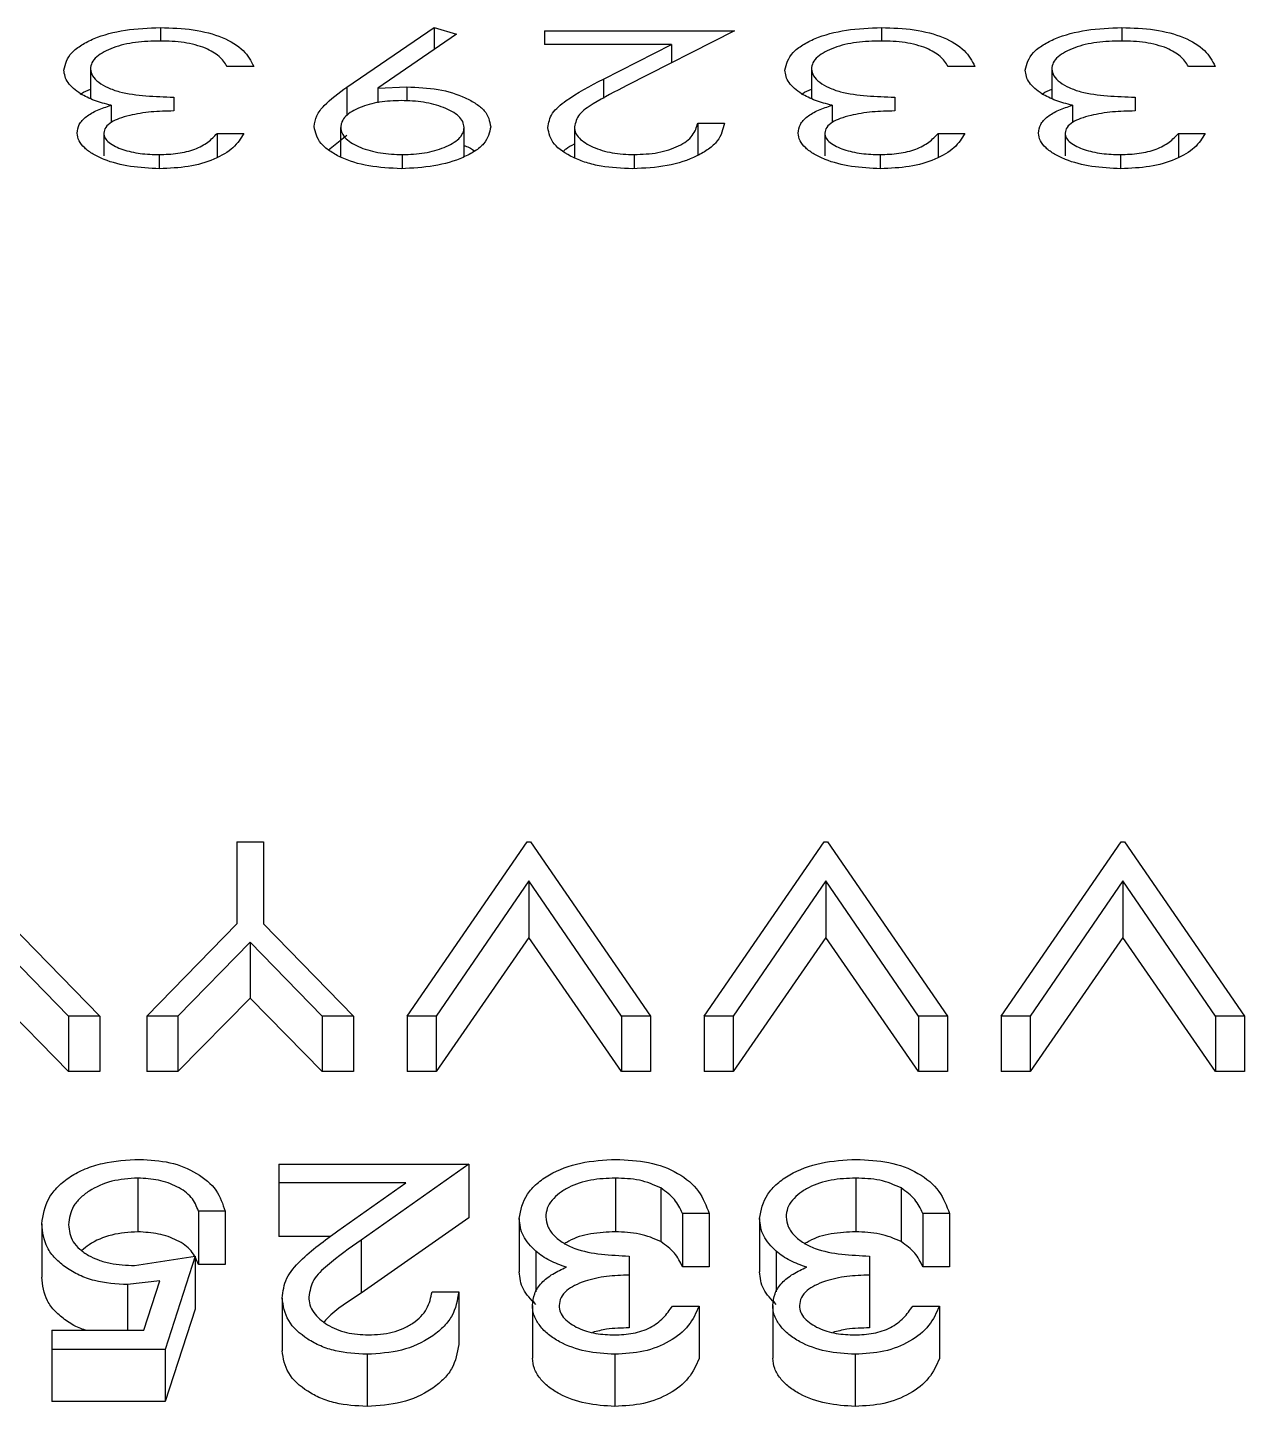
# Model space of a CAD drawing. Header units: millimetres. Extents: x -69706 to 52883, y -6882 to 68885.
# Drawn here: x 6819.4 to 6868.9, y 64374.3 to 64430.4 of the extents above; entities that cross this region are included whole.
import ezdxf

# ---------------------------------------------------------------- set-up
doc = ezdxf.new("R2010")
doc.units = ezdxf.units.MM
doc.layers.add('B2F-H-EQ-P-T20001$0$M-HVAC-EQPM', color=134, linetype='Continuous')

# ---------------------------------------------------------------- blocks, each defined once
blk = doc.blocks.new('B2F-H-EQ-P-T20001$0$CH-B2C-05、09-1000RT_20201019')
at = {"color": 0, "linetype": 'Continuous', "lineweight": 25}
for p, q in [((2910.192, 2989.165), (2910.192, 2988.611)), ((2917.776, 2986.744), (2921.33, 2989.165)), ((2922.245, 2988.894), (2919.036, 2986.704)), ((2921.33, 2989.165), (2922.245, 2988.894)), ((2921.33, 2989.165), (2921.33, 2988.269)), ((2925.821, 2989.028), (2933.555, 2989.028)), ((2925.821, 2989.028), (2925.821, 2988.481)), ((2933.555, 2989.028), (2929.177, 2986.803)), ((2939.541, 2989.165), (2939.541, 2988.611)), ((2949.324, 2989.165), (2949.324, 2988.611)), ((2930.992, 2988.481), (2925.821, 2988.481)), ((2928.221, 2987.071), (2930.992, 2988.481)), ((2930.992, 2988.481), (2930.992, 2987.725)), ((2913.989, 2987.586), (2912.903, 2987.586)), ((2943.338, 2987.586), (2942.252, 2987.586)), ((2953.121, 2987.586), (2952.035, 2987.586)), ((2917.776, 2986.744), (2917.776, 2985.584)), ((2919.036, 2986.704), (2920.225, 2986.753)), ((2919.036, 2986.704), (2919.036, 2986.107)), ((2920.225, 2986.753), (2920.225, 2986.176)), ((2928.221, 2987.071), (2928.221, 2986.285)), ((2908.182, 2986.004), (2908.182, 2985.298)), ((2910.732, 2986.333), (2910.732, 2985.772)), ((2937.531, 2986.004), (2937.531, 2985.298)), ((2940.081, 2986.333), (2940.081, 2985.772)), ((2947.314, 2986.004), (2947.314, 2985.298)), ((2949.864, 2986.333), (2949.864, 2985.772)), ((2907.883, 2984.869), (2907.883, 2983.94)), ((2912.496, 2984.852), (2913.582, 2984.852)), ((2912.496, 2984.852), (2912.496, 2983.887)), ((2922.551, 2983.905), (2922.551, 2985.1)), ((2927.042, 2985.123), (2927.042, 2983.86)), ((2932.062, 2985.277), (2933.148, 2985.277)), ((2932.062, 2985.277), (2932.062, 2983.961)), ((2937.232, 2984.869), (2937.232, 2983.94)), ((2941.845, 2984.852), (2942.931, 2984.852)), ((2941.845, 2984.852), (2941.845, 2983.887)), ((2947.015, 2984.869), (2947.015, 2983.94)), ((2951.628, 2984.852), (2952.714, 2984.852)), ((2951.628, 2984.852), (2951.628, 2983.887)), ((2917.038, 2984.184), (2917.776, 2984.783)), ((2910.143, 2983.996), (2910.143, 2983.423)), ((2920.045, 2983.444), (2920.045, 2983.996)), ((2929.469, 2983.996), (2929.469, 2983.446)), ((2939.492, 2983.996), (2939.492, 2983.423)), ((2949.275, 2983.996), (2949.275, 2983.423)), ((2913.297, 2956.03), (2913.297, 2952.69)), ((2913.297, 2956.03), (2914.383, 2956.03)), ((2914.383, 2956.03), (2914.383, 2952.69)), ((2920.231, 2948.937), (2925.116, 2956.03)), ((2925.116, 2956.03), (2925.251, 2956.03)), ((2925.251, 2956.03), (2930.136, 2948.937)), ((2932.321, 2948.937), (2937.205, 2956.03)), ((2937.205, 2956.03), (2937.341, 2956.03)), ((2937.341, 2956.03), (2942.226, 2948.937)), ((2944.41, 2948.937), (2949.295, 2956.03)), ((2949.295, 2956.03), (2949.431, 2956.03)), ((2949.431, 2956.03), (2954.315, 2948.937)), ((2925.184, 2954.438), (2921.41, 2948.937)), ((2928.957, 2948.937), (2925.184, 2954.438)), ((2925.184, 2954.438), (2925.184, 2952.142)), ((2937.273, 2954.438), (2933.499, 2948.937)), ((2937.273, 2954.438), (2937.273, 2952.142)), ((2941.047, 2948.937), (2937.273, 2954.438)), ((2949.363, 2954.438), (2945.589, 2948.937)), ((2953.137, 2948.937), (2949.363, 2954.438)), ((2949.363, 2954.438), (2949.363, 2952.142)), ((2904.057, 2952.69), (2907.721, 2948.937)), ((2909.634, 2948.937), (2913.297, 2952.69)), ((2914.383, 2952.69), (2918.047, 2948.937)), ((2906.451, 2948.937), (2903.515, 2951.949)), ((2913.84, 2951.949), (2910.904, 2948.937)), ((2913.84, 2951.949), (2913.84, 2949.675)), ((2916.777, 2948.937), (2913.84, 2951.949)), ((2925.184, 2952.142), (2921.41, 2946.691)), ((2928.957, 2946.691), (2925.184, 2952.142)), ((2937.273, 2952.142), (2933.499, 2946.691)), ((2941.047, 2946.691), (2937.273, 2952.142)), ((2949.363, 2952.142), (2945.589, 2946.691)), ((2953.137, 2946.691), (2949.363, 2952.142)), ((2906.451, 2946.691), (2903.515, 2949.675)), ((2913.84, 2949.675), (2910.904, 2946.691)), ((2916.777, 2946.691), (2913.84, 2949.675)), ((2907.721, 2948.937), (2906.451, 2948.937)), ((2906.451, 2948.937), (2906.451, 2946.691)), ((2907.721, 2948.937), (2907.721, 2946.691)), ((2909.634, 2948.937), (2909.634, 2946.691)), ((2910.904, 2948.937), (2909.634, 2948.937)), ((2910.904, 2948.937), (2910.904, 2946.691)), ((2916.777, 2948.937), (2916.777, 2946.691)), ((2918.047, 2948.937), (2916.777, 2948.937)), ((2918.047, 2948.937), (2918.047, 2946.691)), ((2921.41, 2948.937), (2920.231, 2948.937)), ((2920.231, 2948.937), (2920.231, 2946.691)), ((2921.41, 2948.937), (2921.41, 2946.691)), ((2930.136, 2948.937), (2928.957, 2948.937)), ((2928.957, 2948.937), (2928.957, 2946.691)), ((2930.136, 2948.937), (2930.136, 2946.691)), ((2933.499, 2948.937), (2932.321, 2948.937)), ((2932.321, 2948.937), (2932.321, 2946.691)), ((2933.499, 2948.937), (2933.499, 2946.691)), ((2941.047, 2948.937), (2941.047, 2946.691)), ((2942.226, 2948.937), (2941.047, 2948.937)), ((2942.226, 2948.937), (2942.226, 2946.691)), ((2945.589, 2948.937), (2944.41, 2948.937)), ((2944.41, 2948.937), (2944.41, 2946.691)), ((2945.589, 2948.937), (2945.589, 2946.691)), ((2954.315, 2948.937), (2953.137, 2948.937)), ((2953.137, 2948.937), (2953.137, 2946.691)), ((2954.315, 2948.937), (2954.315, 2946.691)), ((2907.721, 2946.691), (2906.451, 2946.691)), ((2910.904, 2946.691), (2909.634, 2946.691)), ((2918.047, 2946.691), (2916.777, 2946.691)), ((2921.41, 2946.691), (2920.231, 2946.691)), ((2930.136, 2946.691), (2928.957, 2946.691)), ((2933.499, 2946.691), (2932.321, 2946.691)), ((2942.226, 2946.691), (2941.047, 2946.691)), ((2945.589, 2946.691), (2944.41, 2946.691)), ((2954.315, 2946.691), (2953.137, 2946.691)), ((2915.007, 2942.92), (2915.007, 2942.158)), ((2915.007, 2942.92), (2922.741, 2942.92)), ((2922.741, 2942.92), (2918.363, 2939.827)), ((2922.741, 2942.92), (2922.741, 2940.729)), ((2909.276, 2942.348), (2909.276, 2940.162)), ((2928.71, 2942.348), (2928.71, 2940.162)), ((2938.493, 2942.348), (2938.493, 2940.162)), ((2920.178, 2942.158), (2915.007, 2942.158)), ((2915.007, 2942.158), (2915.007, 2939.973)), ((2917.407, 2940.199), (2920.178, 2942.158)), ((2930.565, 2941.946), (2930.565, 2939.763)), ((2940.348, 2941.946), (2940.348, 2939.763)), ((2912.823, 2941.009), (2911.737, 2941.009)), ((2911.737, 2941.009), (2911.737, 2938.835)), ((2912.823, 2941.009), (2912.823, 2938.835)), ((2922.741, 2940.729), (2918.363, 2937.664)), ((2924.79, 2940.704), (2924.79, 2938.533)), ((2932.524, 2940.913), (2931.439, 2940.913)), ((2931.439, 2940.913), (2931.439, 2938.74)), ((2932.524, 2940.913), (2932.524, 2938.74)), ((2934.573, 2940.704), (2934.573, 2938.533)), ((2942.307, 2940.913), (2941.222, 2940.913)), ((2941.222, 2940.913), (2941.222, 2938.74)), ((2942.307, 2940.913), (2942.307, 2938.74)), ((2905.36, 2940.482), (2905.36, 2938.313)), ((2917.125, 2939.973), (2915.007, 2939.973)), ((2918.363, 2939.827), (2918.363, 2937.664)), ((2909.14, 2938.791), (2911.601, 2939.178)), ((2911.601, 2939.178), (2910.38, 2935.376)), ((2911.601, 2939.178), (2911.601, 2937.021)), ((2925.475, 2939.369), (2925.475, 2937.721)), ((2929.268, 2939.178), (2929.268, 2938.403)), ((2935.258, 2939.369), (2935.258, 2937.721)), ((2939.051, 2939.178), (2939.051, 2938.403)), ((2912.823, 2938.835), (2911.737, 2938.835)), ((2929.268, 2938.403), (2929.268, 2936.253)), ((2932.524, 2938.74), (2931.439, 2938.74)), ((2939.051, 2938.403), (2939.051, 2936.253)), ((2942.307, 2938.74), (2941.222, 2938.74)), ((2910.166, 2938.171), (2908.856, 2938.015)), ((2908.856, 2938.015), (2908.856, 2936.161)), ((2909.519, 2936.161), (2910.166, 2938.171)), ((2921.249, 2937.723), (2922.334, 2937.723)), ((2922.334, 2937.723), (2922.334, 2935.579)), ((2915.143, 2937.467), (2915.143, 2935.325)), ((2925.333, 2937.164), (2925.333, 2935.025)), ((2935.116, 2937.164), (2935.116, 2935.025)), ((2911.601, 2937.021), (2910.38, 2933.253)), ((2931.032, 2937.138), (2932.117, 2937.138)), ((2932.117, 2937.138), (2932.117, 2934.999)), ((2940.815, 2937.138), (2941.9, 2937.138)), ((2941.9, 2937.138), (2941.9, 2934.999)), ((2905.767, 2936.161), (2905.767, 2935.376)), ((2905.767, 2936.161), (2909.519, 2936.161)), ((2905.767, 2935.376), (2905.767, 2933.253)), ((2910.38, 2935.376), (2905.767, 2935.376)), ((2910.38, 2935.376), (2910.38, 2933.253)), ((2918.601, 2935.179), (2918.601, 2933.058)), ((2928.693, 2935.179), (2928.693, 2933.058)), ((2938.476, 2935.179), (2938.476, 2933.058)), ((2910.38, 2933.253), (2905.767, 2933.253))]:
    blk.add_line(p, q, dxfattribs=at)
for points, knots in [([(2906.255, 2987.436), (2906.323, 2987.682), (2906.426, 2988.054), (2906.97, 2988.465), (2907.647, 2988.813), (2908.743, 2989.108), (2909.709, 2989.146), (2910.192, 2989.165)], [0, 0, 0, 0, 0.24912, 0.376531, 0.500187, 0.749947, 1, 1, 1, 1]), ([(2910.192, 2989.165), (2910.642, 2989.149), (2911.542, 2989.119), (2912.764, 2988.792), (2913.642, 2988.252), (2913.873, 2987.808), (2913.989, 2987.586)], [0, 0, 0, 0, 0.250184, 0.500004, 0.749727, 1, 1, 1, 1]), ([(2935.604, 2987.436), (2935.672, 2987.682), (2935.775, 2988.054), (2936.319, 2988.465), (2936.996, 2988.813), (2938.092, 2989.108), (2939.058, 2989.146), (2939.541, 2989.165)], [0, 0, 0, 0, 0.24912, 0.376531, 0.500191, 0.749946, 1, 1, 1, 1]), ([(2939.541, 2989.165), (2939.991, 2989.149), (2940.891, 2989.119), (2942.113, 2988.792), (2942.991, 2988.252), (2943.222, 2987.808), (2943.338, 2987.586)], [0, 0, 0, 0, 0.250183, 0.500006, 0.749728, 1, 1, 1, 1]), ([(2945.387, 2987.436), (2945.455, 2987.682), (2945.558, 2988.054), (2946.102, 2988.465), (2946.779, 2988.813), (2947.875, 2989.108), (2948.841, 2989.146), (2949.324, 2989.165)], [0, 0, 0, 0, 0.249119, 0.376524, 0.500183, 0.749937, 1, 1, 1, 1]), ([(2949.324, 2989.165), (2949.774, 2989.149), (2950.674, 2989.119), (2951.896, 2988.792), (2952.774, 2988.252), (2953.005, 2987.808), (2953.121, 2987.586)], [0, 0, 0, 0, 0.250175, 0.500001, 0.749725, 1, 1, 1, 1]), ([(2910.175, 2988.618), (2909.839, 2988.609), (2909.169, 2988.59), (2908.388, 2988.406), (2907.888, 2988.18), (2907.581, 2987.977), (2907.376, 2987.739), (2907.352, 2987.568), (2907.34, 2987.482)], [0, 0, 0, 0, 0.250132, 0.499506, 0.624733, 0.749871, 0.874894, 1, 1, 1, 1]), ([(2912.03, 2988.329), (2911.746, 2988.418), (2911.177, 2988.595), (2910.509, 2988.61), (2910.175, 2988.618)], [0, 0, 0, 0, 0.499242, 1, 1, 1, 1]), ([(2912.903, 2987.586), (2912.813, 2987.727), (2912.632, 2988.009), (2912.23, 2988.223), (2912.03, 2988.329)], [0, 0, 0, 0, 0.501094, 1, 1, 1, 1]), ([(2939.524, 2988.618), (2939.188, 2988.609), (2938.518, 2988.59), (2937.737, 2988.406), (2937.237, 2988.18), (2936.93, 2987.977), (2936.725, 2987.739), (2936.701, 2987.568), (2936.689, 2987.482)], [0, 0, 0, 0, 0.250139, 0.499506, 0.624739, 0.749872, 0.874895, 1, 1, 1, 1]), ([(2941.379, 2988.329), (2941.095, 2988.418), (2940.526, 2988.595), (2939.858, 2988.61), (2939.524, 2988.618)], [0, 0, 0, 0, 0.499263, 1, 1, 1, 1]), ([(2942.252, 2987.586), (2942.162, 2987.727), (2941.981, 2988.009), (2941.579, 2988.223), (2941.379, 2988.329)], [0, 0, 0, 0, 0.501099, 1, 1, 1, 1]), ([(2949.307, 2988.618), (2948.971, 2988.609), (2948.301, 2988.59), (2947.52, 2988.406), (2947.02, 2988.18), (2946.713, 2987.977), (2946.508, 2987.739), (2946.484, 2987.568), (2946.472, 2987.482)], [0, 0, 0, 0, 0.250126, 0.499506, 0.624729, 0.749871, 0.874895, 1, 1, 1, 1]), ([(2951.162, 2988.329), (2950.878, 2988.418), (2950.309, 2988.595), (2949.641, 2988.61), (2949.307, 2988.618)], [0, 0, 0, 0, 0.499263, 1, 1, 1, 1]), ([(2952.035, 2987.586), (2951.945, 2987.727), (2951.764, 2988.009), (2951.362, 2988.223), (2951.162, 2988.329)], [0, 0, 0, 0, 0.501099, 1, 1, 1, 1]), ([(2906.94, 2986.471), (2906.742, 2986.617), (2906.347, 2986.908), (2906.286, 2987.26), (2906.255, 2987.436)], [0, 0, 0, 0, 0.500154, 1, 1, 1, 1]), ([(2907.34, 2987.482), (2907.357, 2987.386), (2907.392, 2987.192), (2907.662, 2986.93), (2908.04, 2986.711), (2908.67, 2986.49), (2909.604, 2986.371), (2910.356, 2986.346), (2910.732, 2986.333)], [0, 0, 0, 0, 0.124831, 0.249785, 0.375027, 0.499889, 0.74941, 1, 1, 1, 1]), ([(2907.34, 2987.482), (2907.34, 2987.155), (2907.34, 2986.753), (2907.34, 2986.351), (2907.34, 2986.277)], [0, 0, 0, 0, 0.81547, 1, 1, 1, 1]), ([(2936.289, 2986.471), (2936.091, 2986.617), (2935.696, 2986.908), (2935.635, 2987.26), (2935.604, 2987.436)], [0, 0, 0, 0, 0.500158, 1, 1, 1, 1]), ([(2936.689, 2987.482), (2936.706, 2987.386), (2936.741, 2987.192), (2937.011, 2986.93), (2937.389, 2986.711), (2938.019, 2986.49), (2938.953, 2986.371), (2939.705, 2986.346), (2940.081, 2986.333)], [0, 0, 0, 0, 0.12483, 0.249785, 0.375024, 0.499898, 0.749408, 1, 1, 1, 1]), ([(2936.689, 2987.482), (2936.689, 2987.155), (2936.689, 2986.753), (2936.689, 2986.351), (2936.689, 2986.277)], [0, 0, 0, 0, 0.81547, 1, 1, 1, 1]), ([(2946.072, 2986.471), (2945.874, 2986.617), (2945.479, 2986.908), (2945.418, 2987.26), (2945.387, 2987.436)], [0, 0, 0, 0, 0.50016, 1, 1, 1, 1]), ([(2946.472, 2987.482), (2946.489, 2987.386), (2946.523, 2987.192), (2946.794, 2986.93), (2947.172, 2986.711), (2947.802, 2986.49), (2948.736, 2986.371), (2949.488, 2986.346), (2949.864, 2986.333)], [0, 0, 0, 0, 0.124829, 0.249782, 0.375019, 0.499891, 0.749399, 1, 1, 1, 1]), ([(2946.472, 2987.482), (2946.472, 2987.155), (2946.472, 2986.753), (2946.472, 2986.351), (2946.472, 2986.277)], [0, 0, 0, 0, 0.81547, 1, 1, 1, 1]), ([(2906.932, 2986.441), (2906.949, 2986.456), (2907.055, 2986.542), (2907.211, 2986.608), (2907.34, 2986.664)], [0, 0, 0, 0, 0.16433, 1, 1, 1, 1]), ([(2916.445, 2985.134), (2916.469, 2985.283), (2916.518, 2985.582), (2916.948, 2986.14), (2917.445, 2986.502), (2917.776, 2986.744)], [0, 0, 0, 0, 0.249778, 0.499809, 1, 1, 1, 1]), ([(2920.225, 2986.753), (2920.656, 2986.734), (2921.518, 2986.696), (2922.464, 2986.395), (2923.051, 2986.073), (2923.523, 2985.693), (2923.591, 2985.354), (2923.636, 2985.128)], [0, 0, 0, 0, 0.249874, 0.499603, 0.625043, 0.750619, 1, 1, 1, 1]), ([(2925.956, 2985.092), (2925.994, 2985.291), (2926.068, 2985.69), (2926.89, 2986.374), (2927.688, 2986.792), (2928.221, 2987.071)], [0, 0, 0, 0, 0.249426, 0.499129, 1, 1, 1, 1]), ([(2929.177, 2986.803), (2928.706, 2986.563), (2928.002, 2986.205), (2927.169, 2985.645), (2927.084, 2985.297), (2927.042, 2985.123)], [0, 0, 0, 0, 0.501235, 0.751107, 1, 1, 1, 1]), ([(2936.281, 2986.441), (2936.298, 2986.456), (2936.404, 2986.542), (2936.56, 2986.608), (2936.689, 2986.664)], [0, 0, 0, 0, 0.164324, 1, 1, 1, 1]), ([(2946.064, 2986.441), (2946.081, 2986.456), (2946.187, 2986.542), (2946.343, 2986.608), (2946.472, 2986.664)], [0, 0, 0, 0, 0.164324, 1, 1, 1, 1]), ([(2906.798, 2984.871), (2906.814, 2984.989), (2906.848, 2985.226), (2907.151, 2985.55), (2907.609, 2985.815), (2907.991, 2985.941), (2908.182, 2986.004)], [0, 0, 0, 0, 0.249838, 0.499577, 0.749597, 1, 1, 1, 1]), ([(2908.182, 2986.004), (2907.947, 2986.062), (2907.476, 2986.178), (2907.118, 2986.373), (2906.94, 2986.471)], [0, 0, 0, 0, 0.500135, 1, 1, 1, 1]), ([(2919.998, 2986.193), (2919.696, 2986.182), (2919.094, 2986.16), (2918.414, 2985.968), (2917.979, 2985.753), (2917.72, 2985.559), (2917.591, 2985.373), (2917.536, 2985.218), (2917.532, 2985.14), (2917.53, 2985.1)], [0, 0, 0, 0, 0.249872, 0.499194, 0.6243, 0.749562, 0.87467, 0.937338, 1, 1, 1, 1]), ([(2922.551, 2985.1), (2922.541, 2985.18), (2922.52, 2985.34), (2922.342, 2985.564), (2922.066, 2985.756), (2921.609, 2985.967), (2920.917, 2986.158), (2920.305, 2986.182), (2919.998, 2986.193)], [0, 0, 0, 0, 0.125116, 0.250172, 0.375368, 0.500597, 0.75013, 1, 1, 1, 1]), ([(2936.147, 2984.871), (2936.163, 2984.989), (2936.197, 2985.226), (2936.5, 2985.55), (2936.958, 2985.815), (2937.34, 2985.941), (2937.531, 2986.004)], [0, 0, 0, 0, 0.249838, 0.499584, 0.749613, 1, 1, 1, 1]), ([(2937.531, 2986.004), (2937.295, 2986.062), (2936.825, 2986.178), (2936.467, 2986.373), (2936.289, 2986.471)], [0, 0, 0, 0, 0.500126, 1, 1, 1, 1]), ([(2945.929, 2984.871), (2945.946, 2984.989), (2945.98, 2985.226), (2946.283, 2985.55), (2946.741, 2985.815), (2947.123, 2985.941), (2947.314, 2986.004)], [0, 0, 0, 0, 0.249838, 0.499584, 0.749613, 1, 1, 1, 1]), ([(2947.314, 2986.004), (2947.078, 2986.062), (2946.608, 2986.178), (2946.25, 2986.373), (2946.072, 2986.471)], [0, 0, 0, 0, 0.500126, 1, 1, 1, 1]), ([(2910.732, 2985.772), (2910.425, 2985.764), (2909.811, 2985.75), (2909.061, 2985.628), (2908.518, 2985.476), (2908.175, 2985.314), (2907.932, 2985.11), (2907.899, 2984.949), (2907.883, 2984.869)], [0, 0, 0, 0, 0.25031, 0.500425, 0.634351, 0.750547, 0.875361, 1, 1, 1, 1]), ([(2940.081, 2985.772), (2939.774, 2985.764), (2939.16, 2985.75), (2938.41, 2985.628), (2937.867, 2985.476), (2937.524, 2985.314), (2937.281, 2985.11), (2937.248, 2984.949), (2937.232, 2984.869)], [0, 0, 0, 0, 0.25031, 0.500419, 0.634353, 0.750549, 0.875359, 1, 1, 1, 1]), ([(2949.864, 2985.772), (2949.557, 2985.764), (2948.943, 2985.75), (2948.193, 2985.628), (2947.65, 2985.476), (2947.307, 2985.314), (2947.064, 2985.11), (2947.031, 2984.949), (2947.015, 2984.869)], [0, 0, 0, 0, 0.250307, 0.500429, 0.634361, 0.750544, 0.87536, 1, 1, 1, 1]), ([(2910.158, 2983.422), (2909.757, 2983.44), (2908.957, 2983.476), (2908.037, 2983.719), (2907.44, 2984.003), (2907.092, 2984.263), (2906.844, 2984.556), (2906.813, 2984.766), (2906.798, 2984.871)], [0, 0, 0, 0, 0.249843, 0.499518, 0.624672, 0.749811, 0.874913, 1, 1, 1, 1]), ([(2907.883, 2984.869), (2907.893, 2984.801), (2907.914, 2984.665), (2908.094, 2984.48), (2908.349, 2984.325), (2908.758, 2984.157), (2909.366, 2984.02), (2909.884, 2984.004), (2910.143, 2983.996)], [0, 0, 0, 0, 0.124997, 0.249892, 0.375, 0.500205, 0.749809, 1, 1, 1, 1]), ([(2910.143, 2983.996), (2910.398, 2984.005), (2910.908, 2984.023), (2911.617, 2984.198), (2912.151, 2984.494), (2912.381, 2984.733), (2912.496, 2984.852)], [0, 0, 0, 0, 0.25018, 0.499747, 0.74953, 1, 1, 1, 1]), ([(2913.582, 2984.852), (2913.46, 2984.654), (2913.217, 2984.257), (2912.409, 2983.781), (2911.346, 2983.471), (2910.554, 2983.438), (2910.158, 2983.422)], [0, 0, 0, 0, 0.250297, 0.499999, 0.74985, 1, 1, 1, 1]), ([(2919.994, 2983.422), (2919.548, 2983.444), (2918.655, 2983.486), (2917.66, 2983.797), (2917.059, 2984.144), (2916.582, 2984.548), (2916.5, 2984.9), (2916.445, 2985.134)], [0, 0, 0, 0, 0.249867, 0.499669, 0.624986, 0.750706, 1, 1, 1, 1]), ([(2917.53, 2985.1), (2917.541, 2985.021), (2917.561, 2984.863), (2917.732, 2984.638), (2918.001, 2984.443), (2918.447, 2984.227), (2919.133, 2984.033), (2919.741, 2984.008), (2920.045, 2983.996)], [0, 0, 0, 0, 0.125113, 0.25021, 0.375339, 0.500618, 0.750095, 1, 1, 1, 1]), ([(2917.53, 2983.891), (2917.53, 2983.969), (2917.53, 2984.372), (2917.53, 2984.776), (2917.53, 2985.1)], [0, 0, 0, 0, 0.194278, 1, 1, 1, 1]), ([(2923.636, 2985.128), (2923.584, 2984.89), (2923.506, 2984.534), (2923.006, 2984.129), (2922.366, 2983.792), (2921.35, 2983.489), (2920.446, 2983.444), (2919.994, 2983.422)], [0, 0, 0, 0, 0.24918, 0.373943, 0.500078, 0.750102, 1, 1, 1, 1]), ([(2920.045, 2983.996), (2920.348, 2984.009), (2920.954, 2984.033), (2921.638, 2984.229), (2922.081, 2984.445), (2922.354, 2984.638), (2922.486, 2984.826), (2922.545, 2984.982), (2922.549, 2985.061), (2922.551, 2985.1)], [0, 0, 0, 0, 0.249807, 0.49924, 0.624469, 0.749597, 0.874644, 0.937326, 1, 1, 1, 1]), ([(2929.414, 2983.422), (2928.976, 2983.439), (2928.318, 2983.464), (2927.517, 2983.66), (2926.82, 2983.935), (2926.111, 2984.404), (2926.008, 2984.863), (2925.956, 2985.092)], [0, 0, 0, 0, 0.249983, 0.375965, 0.500807, 0.750666, 1, 1, 1, 1]), ([(2927.042, 2985.123), (2927.044, 2985.083), (2927.048, 2985.005), (2927.101, 2984.85), (2927.226, 2984.663), (2927.48, 2984.466), (2927.901, 2984.242), (2928.567, 2984.034), (2929.169, 2984.009), (2929.469, 2983.996)], [0, 0, 0, 0, 0.062689, 0.125356, 0.250483, 0.37566, 0.500885, 0.750247, 1, 1, 1, 1]), ([(2933.148, 2985.277), (2933.091, 2985.028), (2933.005, 2984.653), (2932.52, 2984.215), (2931.889, 2983.84), (2930.847, 2983.487), (2929.892, 2983.444), (2929.414, 2983.422)], [0, 0, 0, 0, 0.249744, 0.374892, 0.500713, 0.750251, 1, 1, 1, 1]), ([(2929.469, 2983.996), (2929.801, 2984.01), (2930.298, 2984.031), (2930.898, 2984.184), (2931.294, 2984.343), (2931.618, 2984.541), (2931.938, 2984.848), (2932.013, 2985.106), (2932.062, 2985.277)], [0, 0, 0, 0, 0.249532, 0.374229, 0.499824, 0.625003, 0.750179, 1, 1, 1, 1]), ([(2939.507, 2983.422), (2939.106, 2983.44), (2938.306, 2983.476), (2937.386, 2983.719), (2936.789, 2984.003), (2936.441, 2984.263), (2936.193, 2984.556), (2936.162, 2984.766), (2936.147, 2984.871)], [0, 0, 0, 0, 0.249838, 0.499513, 0.624673, 0.749812, 0.874913, 1, 1, 1, 1]), ([(2937.232, 2984.869), (2937.242, 2984.801), (2937.263, 2984.665), (2937.443, 2984.48), (2937.698, 2984.325), (2938.107, 2984.157), (2938.715, 2984.02), (2939.233, 2984.004), (2939.492, 2983.996)], [0, 0, 0, 0, 0.124998, 0.249892, 0.375006, 0.500204, 0.749809, 1, 1, 1, 1]), ([(2939.492, 2983.996), (2939.747, 2984.005), (2940.257, 2984.023), (2940.965, 2984.198), (2941.5, 2984.495), (2941.73, 2984.733), (2941.845, 2984.852)], [0, 0, 0, 0, 0.250177, 0.49975, 0.749523, 1, 1, 1, 1]), ([(2942.931, 2984.852), (2942.809, 2984.654), (2942.566, 2984.257), (2941.758, 2983.781), (2940.695, 2983.471), (2939.903, 2983.438), (2939.507, 2983.422)], [0, 0, 0, 0, 0.250295, 0.499991, 0.749845, 1, 1, 1, 1]), ([(2949.29, 2983.422), (2948.889, 2983.44), (2948.089, 2983.476), (2947.169, 2983.719), (2946.572, 2984.003), (2946.224, 2984.263), (2945.976, 2984.556), (2945.945, 2984.766), (2945.929, 2984.871)], [0, 0, 0, 0, 0.249847, 0.499521, 0.62468, 0.74981, 0.874914, 1, 1, 1, 1]), ([(2947.015, 2984.869), (2947.025, 2984.801), (2947.046, 2984.665), (2947.226, 2984.48), (2947.481, 2984.325), (2947.89, 2984.157), (2948.498, 2984.02), (2949.016, 2984.004), (2949.275, 2983.996)], [0, 0, 0, 0, 0.124995, 0.249888, 0.375, 0.500195, 0.749813, 1, 1, 1, 1]), ([(2949.275, 2983.996), (2949.53, 2984.005), (2950.04, 2984.023), (2950.748, 2984.198), (2951.283, 2984.495), (2951.513, 2984.733), (2951.628, 2984.852)], [0, 0, 0, 0, 0.250162, 0.49974, 0.749518, 1, 1, 1, 1]), ([(2952.714, 2984.852), (2952.592, 2984.654), (2952.349, 2984.257), (2951.541, 2983.781), (2950.478, 2983.471), (2949.686, 2983.438), (2949.29, 2983.422)], [0, 0, 0, 0, 0.250298, 0.499997, 0.749855, 1, 1, 1, 1]), ([(2922.551, 2984.364), (2922.566, 2984.36), (2922.746, 2984.307), (2922.872, 2984.218), (2922.987, 2984.137)], [0, 0, 0, 0, 0.083226, 1, 1, 1, 1]), ([(2926.614, 2984.152), (2926.642, 2984.18), (2926.749, 2984.287), (2926.918, 2984.369), (2927.042, 2984.43)], [0, 0, 0, 0, 0.266055, 1, 1, 1, 1]), ([(2905.36, 2940.482), (2905.415, 2940.843), (2905.499, 2941.385), (2906.009, 2942.014), (2906.505, 2942.422), (2907.125, 2942.742), (2908.057, 2943.043), (2908.828, 2943.084), (2909.339, 2943.11)], [0, 0, 0, 0, 0.250287, 0.375884, 0.501249, 0.624659, 0.751281, 1, 1, 1, 1]), ([(2909.339, 2943.11), (2909.761, 2943.087), (2910.604, 2943.041), (2911.709, 2942.575), (2912.54, 2941.881), (2912.728, 2941.3), (2912.823, 2941.009)], [0, 0, 0, 0, 0.249147, 0.498531, 0.748864, 1, 1, 1, 1]), ([(2924.79, 2940.704), (2924.858, 2941.046), (2924.96, 2941.559), (2925.503, 2942.133), (2926.178, 2942.617), (2927.277, 2943.031), (2928.244, 2943.084), (2928.727, 2943.11)], [0, 0, 0, 0, 0.250265, 0.37637, 0.50169, 0.750916, 1, 1, 1, 1]), ([(2928.727, 2943.11), (2929.178, 2943.089), (2930.079, 2943.047), (2931.302, 2942.59), (2932.178, 2941.837), (2932.409, 2941.221), (2932.524, 2940.913)], [0, 0, 0, 0, 0.249232, 0.498557, 0.748668, 1, 1, 1, 1]), ([(2934.573, 2940.704), (2934.641, 2941.046), (2934.743, 2941.559), (2935.286, 2942.133), (2935.961, 2942.617), (2937.06, 2943.031), (2938.027, 2943.084), (2938.51, 2943.11)], [0, 0, 0, 0, 0.250265, 0.37637, 0.501694, 0.750925, 1, 1, 1, 1]), ([(2938.51, 2943.11), (2938.961, 2943.089), (2939.862, 2943.047), (2941.085, 2942.59), (2941.961, 2941.837), (2942.192, 2941.221), (2942.307, 2940.913)], [0, 0, 0, 0, 0.249232, 0.498557, 0.748668, 1, 1, 1, 1]), ([(2909.276, 2942.348), (2908.912, 2942.325), (2908.184, 2942.279), (2907.401, 2941.917), (2906.913, 2941.543), (2906.536, 2941.098), (2906.482, 2940.711), (2906.445, 2940.453)], [0, 0, 0, 0, 0.248906, 0.498206, 0.623701, 0.749435, 1, 1, 1, 1]), ([(2911.737, 2941.009), (2911.66, 2941.202), (2911.544, 2941.491), (2911.196, 2941.809), (2910.768, 2942.068), (2910.121, 2942.296), (2909.557, 2942.331), (2909.276, 2942.348)], [0, 0, 0, 0, 0.250839, 0.374866, 0.501566, 0.750998, 1, 1, 1, 1]), ([(2928.71, 2942.348), (2928.374, 2942.335), (2927.703, 2942.309), (2926.922, 2942.053), (2926.423, 2941.738), (2926.117, 2941.455), (2925.911, 2941.125), (2925.887, 2940.888), (2925.876, 2940.769)], [0, 0, 0, 0, 0.249209, 0.498065, 0.62332, 0.748729, 0.874245, 1, 1, 1, 1]), ([(2930.565, 2941.946), (2930.281, 2942.069), (2929.713, 2942.315), (2929.045, 2942.337), (2928.71, 2942.348)], [0, 0, 0, 0, 0.499704, 1, 1, 1, 1]), ([(2938.493, 2942.348), (2938.157, 2942.335), (2937.486, 2942.309), (2936.705, 2942.053), (2936.206, 2941.738), (2935.899, 2941.455), (2935.694, 2941.125), (2935.67, 2940.888), (2935.659, 2940.769)], [0, 0, 0, 0, 0.249209, 0.498065, 0.623314, 0.748728, 0.874246, 1, 1, 1, 1]), ([(2940.348, 2941.946), (2940.064, 2942.069), (2939.496, 2942.315), (2938.828, 2942.337), (2938.493, 2942.348)], [0, 0, 0, 0, 0.499675, 1, 1, 1, 1]), ([(2931.439, 2940.913), (2931.348, 2941.109), (2931.168, 2941.5), (2930.766, 2941.797), (2930.565, 2941.946)], [0, 0, 0, 0, 0.501729, 1, 1, 1, 1]), ([(2941.222, 2940.913), (2941.131, 2941.109), (2940.951, 2941.5), (2940.549, 2941.797), (2940.348, 2941.946)], [0, 0, 0, 0, 0.501729, 1, 1, 1, 1]), ([(2925.475, 2939.369), (2925.277, 2939.57), (2924.882, 2939.974), (2924.821, 2940.461), (2924.79, 2940.704)], [0, 0, 0, 0, 0.499655, 1, 1, 1, 1]), ([(2925.876, 2940.769), (2925.893, 2940.635), (2925.927, 2940.367), (2926.197, 2940.004), (2926.575, 2939.701), (2927.204, 2939.396), (2928.139, 2939.231), (2928.891, 2939.196), (2929.268, 2939.178)], [0, 0, 0, 0, 0.125561, 0.251012, 0.376539, 0.50131, 0.750207, 1, 1, 1, 1]), ([(2935.258, 2939.369), (2935.06, 2939.57), (2934.665, 2939.974), (2934.604, 2940.461), (2934.573, 2940.704)], [0, 0, 0, 0, 0.499655, 1, 1, 1, 1]), ([(2935.659, 2940.769), (2935.676, 2940.635), (2935.71, 2940.367), (2935.98, 2940.004), (2936.358, 2939.701), (2936.987, 2939.396), (2937.922, 2939.231), (2938.674, 2939.196), (2939.051, 2939.178)], [0, 0, 0, 0, 0.125562, 0.251016, 0.376548, 0.501309, 0.750206, 1, 1, 1, 1]), ([(2908.856, 2938.015), (2908.394, 2938.042), (2907.699, 2938.083), (2906.875, 2938.388), (2906.332, 2938.696), (2905.893, 2939.077), (2905.454, 2939.661), (2905.397, 2940.154), (2905.36, 2940.482)], [0, 0, 0, 0, 0.24837, 0.373335, 0.498426, 0.623801, 0.749476, 1, 1, 1, 1]), ([(2906.445, 2940.453), (2906.479, 2940.215), (2906.529, 2939.856), (2906.893, 2939.45), (2907.244, 2939.198), (2907.668, 2939.004), (2908.295, 2938.828), (2908.804, 2938.806), (2909.14, 2938.791)], [0, 0, 0, 0, 0.250179, 0.375602, 0.500875, 0.621787, 0.750865, 1, 1, 1, 1]), ([(2909.276, 2940.162), (2908.913, 2940.138), (2908.189, 2940.091), (2907.417, 2939.753), (2907.085, 2939.481), (2906.987, 2939.401)], [0, 0, 0, 0, 0.413322, 0.826346, 1, 1, 1, 1]), ([(2911.737, 2938.835), (2911.659, 2939.026), (2911.543, 2939.313), (2911.195, 2939.628), (2910.768, 2939.884), (2910.121, 2940.11), (2909.557, 2940.145), (2909.276, 2940.162)], [0, 0, 0, 0, 0.249764, 0.373552, 0.500195, 0.750117, 1, 1, 1, 1]), ([(2915.143, 2937.467), (2915.18, 2937.742), (2915.254, 2938.29), (2916.075, 2939.234), (2916.874, 2939.813), (2917.407, 2940.199)], [0, 0, 0, 0, 0.25, 0.49984, 1, 1, 1, 1]), ([(2928.71, 2940.162), (2928.376, 2940.148), (2927.71, 2940.119), (2926.999, 2939.91), (2926.703, 2939.718), (2926.651, 2939.684)], [0, 0, 0, 0, 0.45272, 0.90409, 1, 1, 1, 1]), ([(2930.565, 2939.763), (2930.281, 2939.885), (2929.712, 2940.129), (2929.044, 2940.151), (2928.71, 2940.162)], [0, 0, 0, 0, 0.499251, 1, 1, 1, 1]), ([(2938.493, 2940.162), (2938.159, 2940.148), (2937.492, 2940.119), (2936.782, 2939.91), (2936.486, 2939.718), (2936.434, 2939.684)], [0, 0, 0, 0, 0.452729, 0.904108, 1, 1, 1, 1]), ([(2940.348, 2939.763), (2940.064, 2939.885), (2939.495, 2940.129), (2938.827, 2940.151), (2938.493, 2940.162)], [0, 0, 0, 0, 0.499222, 1, 1, 1, 1]), ([(2918.363, 2939.827), (2917.893, 2939.496), (2917.187, 2939), (2916.355, 2938.228), (2916.27, 2937.749), (2916.228, 2937.51)], [0, 0, 0, 0, 0.500561, 0.750485, 1, 1, 1, 1]), ([(2931.439, 2938.74), (2931.348, 2938.934), (2931.167, 2939.322), (2930.766, 2939.616), (2930.565, 2939.763)], [0, 0, 0, 0, 0.501091, 1, 1, 1, 1]), ([(2941.222, 2938.74), (2941.131, 2938.934), (2940.95, 2939.322), (2940.549, 2939.616), (2940.348, 2939.763)], [0, 0, 0, 0, 0.501091, 1, 1, 1, 1]), ([(2926.717, 2938.724), (2926.482, 2938.804), (2926.01, 2938.964), (2925.653, 2939.234), (2925.475, 2939.369)], [0, 0, 0, 0, 0.499593, 1, 1, 1, 1]), ([(2936.5, 2938.724), (2936.265, 2938.804), (2935.793, 2938.964), (2935.436, 2939.234), (2935.258, 2939.369)], [0, 0, 0, 0, 0.4996, 1, 1, 1, 1]), ([(2907.139, 2936.161), (2907.054, 2936.189), (2906.761, 2936.287), (2906.335, 2936.546), (2905.892, 2936.92), (2905.455, 2937.499), (2905.398, 2937.988), (2905.36, 2938.313)], [0, 0, 0, 0, 0.075268, 0.260553, 0.446011, 0.631133, 1, 1, 1, 1]), ([(2925.475, 2937.209), (2925.277, 2937.409), (2924.882, 2937.808), (2924.821, 2938.291), (2924.79, 2938.533)], [0, 0, 0, 0, 0.500154, 1, 1, 1, 1]), ([(2925.333, 2937.164), (2925.35, 2937.327), (2925.383, 2937.652), (2925.685, 2938.098), (2926.144, 2938.463), (2926.526, 2938.637), (2926.717, 2938.724)], [0, 0, 0, 0, 0.250531, 0.500617, 0.75037, 1, 1, 1, 1]), ([(2929.268, 2938.403), (2928.961, 2938.393), (2928.346, 2938.373), (2927.596, 2938.205), (2927.053, 2937.996), (2926.71, 2937.773), (2926.467, 2937.492), (2926.435, 2937.271), (2926.418, 2937.161)], [0, 0, 0, 0, 0.249581, 0.499162, 0.632973, 0.749326, 0.874626, 1, 1, 1, 1]), ([(2935.258, 2937.209), (2935.06, 2937.409), (2934.665, 2937.808), (2934.604, 2938.291), (2934.573, 2938.533)], [0, 0, 0, 0, 0.500154, 1, 1, 1, 1]), ([(2935.116, 2937.164), (2935.133, 2937.327), (2935.166, 2937.652), (2935.468, 2938.098), (2935.927, 2938.463), (2936.309, 2938.637), (2936.5, 2938.724)], [0, 0, 0, 0, 0.250534, 0.500616, 0.75037, 1, 1, 1, 1]), ([(2939.051, 2938.403), (2938.744, 2938.393), (2938.129, 2938.373), (2937.379, 2938.205), (2936.836, 2937.996), (2936.493, 2937.773), (2936.25, 2937.492), (2936.218, 2937.271), (2936.201, 2937.161)], [0, 0, 0, 0, 0.249582, 0.499164, 0.632976, 0.749329, 0.874625, 1, 1, 1, 1]), ([(2922.334, 2937.723), (2922.277, 2937.38), (2922.192, 2936.865), (2921.705, 2936.265), (2921.076, 2935.751), (2920.035, 2935.269), (2919.079, 2935.209), (2918.601, 2935.179)], [0, 0, 0, 0, 0.250835, 0.37663, 0.502198, 0.75128, 1, 1, 1, 1]), ([(2918.656, 2935.965), (2918.987, 2935.984), (2919.485, 2936.012), (2920.084, 2936.222), (2920.481, 2936.439), (2920.805, 2936.712), (2921.124, 2937.133), (2921.199, 2937.487), (2921.249, 2937.723)], [0, 0, 0, 0, 0.24848, 0.372784, 0.498302, 0.623587, 0.749116, 1, 1, 1, 1]), ([(2918.601, 2935.179), (2918.163, 2935.202), (2917.503, 2935.236), (2916.703, 2935.505), (2916.005, 2935.882), (2915.297, 2936.524), (2915.194, 2937.153), (2915.143, 2937.467)], [0, 0, 0, 0, 0.24896, 0.37458, 0.499313, 0.749573, 1, 1, 1, 1]), ([(2916.228, 2937.51), (2916.238, 2937.402), (2916.256, 2937.187), (2916.414, 2936.88), (2916.665, 2936.608), (2917.087, 2936.302), (2917.752, 2936.017), (2918.355, 2935.982), (2918.656, 2935.965)], [0, 0, 0, 0, 0.125782, 0.251437, 0.376906, 0.502255, 0.751176, 1, 1, 1, 1]), ([(2918.363, 2937.664), (2917.864, 2937.347), (2917.301, 2936.989), (2916.892, 2936.542), (2916.846, 2936.492)], [0, 0, 0, 0, 0.886146, 1, 1, 1, 1]), ([(2928.693, 2935.179), (2928.293, 2935.204), (2927.491, 2935.253), (2926.571, 2935.585), (2925.975, 2935.974), (2925.625, 2936.33), (2925.426, 2936.665), (2925.346, 2936.948), (2925.337, 2937.092), (2925.333, 2937.164)], [0, 0, 0, 0, 0.248862, 0.497954, 0.623113, 0.7485, 0.874064, 0.937003, 1, 1, 1, 1]), ([(2926.418, 2937.161), (2926.429, 2937.068), (2926.449, 2936.882), (2926.629, 2936.628), (2926.884, 2936.416), (2927.293, 2936.186), (2927.901, 2935.996), (2928.419, 2935.975), (2928.678, 2935.965)], [0, 0, 0, 0, 0.125661, 0.251072, 0.376394, 0.501591, 0.750671, 1, 1, 1, 1]), ([(2938.476, 2935.179), (2938.076, 2935.204), (2937.274, 2935.253), (2936.354, 2935.585), (2935.758, 2935.974), (2935.408, 2936.33), (2935.209, 2936.665), (2935.129, 2936.948), (2935.12, 2937.092), (2935.116, 2937.164)], [0, 0, 0, 0, 0.248862, 0.497954, 0.623109, 0.748499, 0.874064, 0.937003, 1, 1, 1, 1]), ([(2936.201, 2937.161), (2936.212, 2937.068), (2936.232, 2936.882), (2936.412, 2936.628), (2936.667, 2936.416), (2937.076, 2936.186), (2937.684, 2935.996), (2938.202, 2935.975), (2938.461, 2935.965)], [0, 0, 0, 0, 0.125662, 0.251079, 0.376389, 0.501587, 0.750669, 1, 1, 1, 1]), ([(2928.678, 2935.965), (2928.933, 2935.977), (2929.443, 2936.001), (2930.153, 2936.241), (2930.687, 2936.648), (2930.917, 2936.975), (2931.032, 2937.138)], [0, 0, 0, 0, 0.249374, 0.498507, 0.74861, 1, 1, 1, 1]), ([(2932.117, 2937.138), (2931.996, 2936.866), (2931.753, 2936.323), (2930.946, 2935.67), (2929.883, 2935.247), (2929.09, 2935.202), (2928.693, 2935.179)], [0, 0, 0, 0, 0.251303, 0.501347, 0.750761, 1, 1, 1, 1]), ([(2938.461, 2935.965), (2938.716, 2935.977), (2939.226, 2936.001), (2939.936, 2936.241), (2940.47, 2936.648), (2940.7, 2936.975), (2940.815, 2937.138)], [0, 0, 0, 0, 0.249374, 0.498505, 0.748621, 1, 1, 1, 1]), ([(2941.9, 2937.138), (2941.779, 2936.866), (2941.536, 2936.323), (2940.728, 2935.67), (2939.666, 2935.247), (2938.873, 2935.202), (2938.476, 2935.179)], [0, 0, 0, 0, 0.251303, 0.501347, 0.750761, 1, 1, 1, 1]), ([(2929.268, 2936.253), (2928.959, 2936.247), (2928.448, 2936.238), (2927.969, 2936.117), (2927.781, 2936.069)], [0, 0, 0, 0, 0.605828, 1, 1, 1, 1]), ([(2939.051, 2936.253), (2938.742, 2936.247), (2938.231, 2936.238), (2937.752, 2936.117), (2937.564, 2936.069)], [0, 0, 0, 0, 0.605828, 1, 1, 1, 1]), ([(2922.334, 2935.579), (2922.277, 2935.239), (2922.191, 2934.729), (2921.706, 2934.133), (2921.075, 2933.624), (2920.034, 2933.147), (2919.078, 2933.088), (2918.601, 2933.058)], [0, 0, 0, 0, 0.249748, 0.374903, 0.500717, 0.750254, 1, 1, 1, 1]), ([(2918.601, 2933.058), (2918.163, 2933.081), (2917.504, 2933.115), (2916.704, 2933.381), (2916.006, 2933.754), (2915.297, 2934.39), (2915.194, 2935.014), (2915.143, 2935.325)], [0, 0, 0, 0, 0.249983, 0.375971, 0.500811, 0.750673, 1, 1, 1, 1]), ([(2928.693, 2933.058), (2928.293, 2933.083), (2927.492, 2933.131), (2926.572, 2933.46), (2925.975, 2933.846), (2925.627, 2934.198), (2925.38, 2934.596), (2925.348, 2934.882), (2925.333, 2935.025)], [0, 0, 0, 0, 0.249846, 0.499521, 0.624691, 0.749826, 0.874938, 1, 1, 1, 1]), ([(2932.117, 2934.999), (2931.995, 2934.729), (2931.752, 2934.19), (2930.944, 2933.544), (2929.882, 2933.125), (2929.089, 2933.08), (2928.693, 2933.058)], [0, 0, 0, 0, 0.250298, 0.499986, 0.749854, 1, 1, 1, 1]), ([(2938.476, 2933.058), (2938.076, 2933.083), (2937.275, 2933.131), (2936.355, 2933.46), (2935.758, 2933.846), (2935.41, 2934.198), (2935.163, 2934.596), (2935.131, 2934.882), (2935.116, 2935.025)], [0, 0, 0, 0, 0.249846, 0.499521, 0.624687, 0.749825, 0.874938, 1, 1, 1, 1]), ([(2941.9, 2934.999), (2941.778, 2934.729), (2941.535, 2934.19), (2940.727, 2933.544), (2939.665, 2933.125), (2938.872, 2933.08), (2938.476, 2933.058)], [0, 0, 0, 0, 0.250298, 0.499986, 0.749854, 1, 1, 1, 1])]:
    blk.add_open_spline(points, degree=3, knots=knots, dxfattribs=at)

msp = doc.modelspace()

# ---------------------------------------------------------------- block references
at = {"layer": 'B2F-H-EQ-P-T20001$0$M-HVAC-EQPM'}
msp.add_blockref('B2F-H-EQ-P-T20001$0$CH-B2C-05、09-1000RT_20201019', (3914.631, 61441.218, 8.109), dxfattribs=at)

doc.saveas('drawing.dxf')
